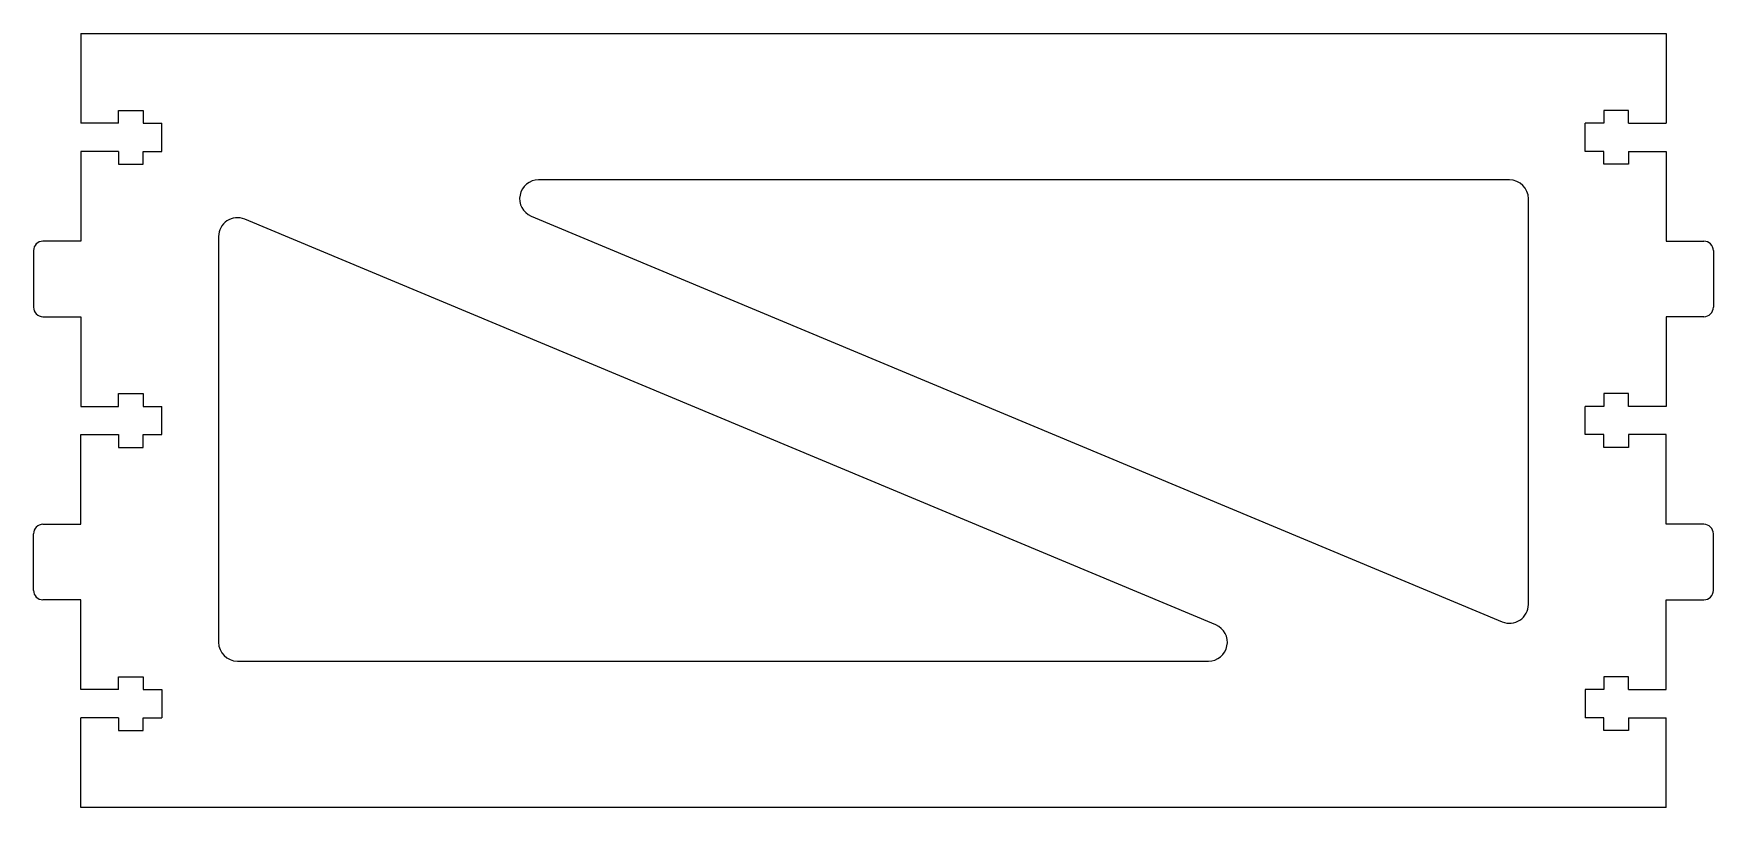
# Model space of a CAD drawing. Header units: millimetres. Extents: x -96 to 82, y -36 to 46.
import ezdxf

# ---------------------------------------------------------------- set-up
doc = ezdxf.new("R2010")
doc.units = ezdxf.units.MM

msp = doc.modelspace()

# ---------------------------------------------------------------- linework, layer by layer
at = {"color": 7, "linetype": 'Continuous', "lineweight": 25}
for p, q in [((-91.47, 46.23), (-91.47, 36.73)), ((-91.47, 46.23), (76.53, 46.23)), ((76.53, 46.23), (76.53, 36.73)), ((-87.47, 38.08), (-84.87, 38.08)), ((-87.47, 36.73), (-87.47, 38.08)), ((-84.87, 38.08), (-84.87, 36.73)), ((72.53, 38.08), (69.93, 38.08)), ((69.93, 38.08), (69.93, 36.73)), ((72.53, 36.73), (72.53, 38.08)), ((-87.47, 36.73), (-91.47, 36.73)), ((-84.87, 36.73), (-82.87, 36.73)), ((-82.87, 33.73), (-82.87, 36.73)), ((69.93, 36.73), (67.93, 36.73)), ((67.93, 33.73), (67.93, 36.73)), ((72.53, 36.73), (76.53, 36.73)), ((-91.47, 33.73), (-91.47, 24.23)), ((-87.47, 33.73), (-91.47, 33.73)), ((-87.47, 33.73), (-87.47, 32.38)), ((-87.47, 32.38), (-84.87, 32.38)), ((-84.87, 32.38), (-84.87, 33.73)), ((-84.87, 33.73), (-82.87, 33.73)), ((69.93, 33.73), (67.93, 33.73)), ((69.93, 32.38), (69.93, 33.73)), ((72.53, 32.38), (69.93, 32.38)), ((72.53, 33.73), (72.53, 32.38)), ((72.53, 33.73), (76.53, 33.73)), ((76.53, 33.73), (76.53, 24.23)), ((59.93, 30.73), (-42.96, 30.73)), ((61.93, -14.26), (61.93, 28.73)), ((-43.73, 26.88), (59.16, -16.1)), ((28.8, -16.42), (-74.09, 26.56)), ((-96.47, 23.23), (-96.47, 17.23)), ((-91.47, 24.23), (-95.47, 24.23)), ((-76.87, 24.72), (-76.87, -18.27)), ((76.53, 24.23), (80.53, 24.23)), ((81.53, 23.23), (81.53, 17.23)), ((-95.47, 16.23), (-91.47, 16.23)), ((-91.47, 16.23), (-91.47, 6.73)), ((80.53, 16.23), (76.53, 16.23)), ((76.53, 16.23), (76.53, 6.73)), ((-87.47, 8.08), (-84.87, 8.08)), ((-87.47, 6.73), (-87.47, 8.08)), ((-84.87, 8.08), (-84.87, 6.73)), ((72.53, 8.08), (69.93, 8.08)), ((69.93, 8.08), (69.93, 6.73)), ((72.53, 6.73), (72.53, 8.08)), ((-91.47, 6.73), (-87.47, 6.73)), ((-84.87, 6.73), (-82.87, 6.73)), ((-82.87, 3.73), (-82.87, 6.73)), ((69.93, 6.73), (67.93, 6.73)), ((67.93, 3.73), (67.93, 6.73)), ((76.53, 6.73), (72.53, 6.73)), ((-91.47, -5.77), (-91.47, 3.73)), ((-91.47, 3.73), (-87.47, 3.73)), ((-87.47, 3.73), (-87.47, 2.38)), ((-84.87, 2.38), (-84.87, 3.73)), ((-84.87, 3.73), (-82.87, 3.73)), ((69.93, 3.73), (67.93, 3.73)), ((69.93, 2.38), (69.93, 3.73)), ((72.53, 3.73), (72.53, 2.38)), ((76.53, 3.73), (72.53, 3.73)), ((76.53, -5.77), (76.53, 3.73)), ((-87.47, 2.38), (-84.87, 2.38)), ((72.53, 2.38), (69.93, 2.38)), ((-96.47, -12.77), (-96.47, -6.77)), ((-95.47, -5.77), (-91.47, -5.77)), ((80.53, -5.77), (76.53, -5.77)), ((81.53, -12.77), (81.53, -6.77)), ((-91.47, -13.77), (-95.47, -13.77)), ((-91.47, -23.27), (-91.47, -13.77)), ((76.53, -13.77), (80.53, -13.77)), ((76.53, -23.27), (76.53, -13.77)), ((-74.87, -20.27), (28.03, -20.27)), ((-87.47, -21.92), (-84.87, -21.92)), ((-87.47, -23.27), (-87.47, -21.92)), ((-84.87, -21.92), (-84.87, -23.27)), ((72.53, -21.92), (69.93, -21.92)), ((69.93, -21.92), (69.93, -23.27)), ((72.53, -23.27), (72.53, -21.92)), ((-87.47, -23.27), (-91.47, -23.27)), ((-84.87, -23.27), (-82.87, -23.27)), ((-82.87, -23.27), (-82.87, -26.27)), ((69.93, -23.27), (67.93, -23.27)), ((67.93, -23.27), (67.93, -26.27)), ((72.53, -23.27), (76.53, -23.27)), ((-91.47, -35.77), (-91.47, -26.27)), ((-87.47, -26.27), (-91.47, -26.27)), ((-87.47, -26.27), (-87.47, -27.62)), ((-84.87, -27.62), (-84.87, -26.27)), ((-84.87, -26.27), (-82.87, -26.27)), ((69.93, -26.27), (67.93, -26.27)), ((69.93, -27.62), (69.93, -26.27)), ((72.53, -26.27), (72.53, -27.62)), ((72.53, -26.27), (76.53, -26.27)), ((76.53, -35.77), (76.53, -26.27)), ((-87.47, -27.62), (-84.87, -27.62)), ((72.53, -27.62), (69.93, -27.62)), ((76.53, -35.77), (-91.47, -35.77))]:
    msp.add_line(p, q, dxfattribs=at)
for centre, radius, start, end in [((-42.96, 28.73), 2, 90, 247.3262), ((59.93, 28.73), 2, 0, 90), ((-74.87, 24.72), 2, 67.3262, 180), ((-95.47, 23.23), 1, 90, 180), ((80.53, 23.23), 1, 0, 90), ((-95.47, 17.23), 1, 180, 270), ((80.53, 17.23), 1, 270, 0), ((-95.47, -6.77), 1, 90, 180), ((80.53, -6.77), 1, 0, 90), ((-95.47, -12.77), 1, 180, 270), ((80.53, -12.77), 1, 270, 0), ((59.93, -14.26), 2, 247.3262, 0), ((28.03, -18.27), 2, 270, 67.3262), ((-74.87, -18.27), 2, 180, 270)]:
    msp.add_arc(centre, radius, start, end, dxfattribs=at)

doc.saveas('drawing.dxf')
